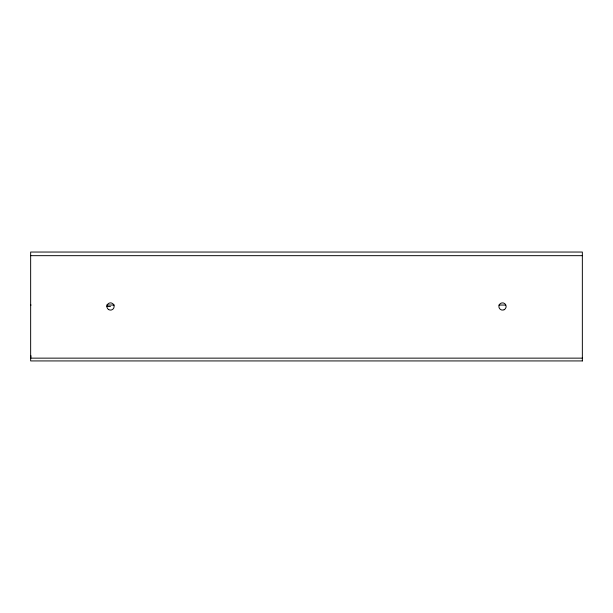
<?xml version="1.0" encoding="UTF-8"?>
<svg xmlns="http://www.w3.org/2000/svg" width="613" height="613" viewBox="0 0 613 613"><rect width="100%" height="100%" fill="white"/><g stroke="black" fill="none" stroke-linecap="round" stroke-linejoin="round"><path stroke-width="0.92" d="M30.65 358.283L31.002 355.785M30.65 255.667L582.35 255.667M30.65 305.044L31.087 305.044M106.662 305.044L114.317 305.052M498.913 305.044L505.61 305.067M106.869 306.485L110.501 306.485M30.65 358.145L582.35 358.145M582.35 360.927L30.65 360.927L30.65 252.043L582.35 252.043L582.35 360.957M504.147 309.718L503.25 310.032A3.632 3.632 0 0 1 498.967 305.665A3.632 3.632 0 0 1 504.737 303.627A3.632 3.632 0 0 1 504.147 309.718M108.685 309.626A3.632 3.632 0 0 0 114.133 306.485A3.632 3.632 0 0 0 108.685 303.343A3.632 3.632 0 0 0 108.685 309.626"/></g></svg>
